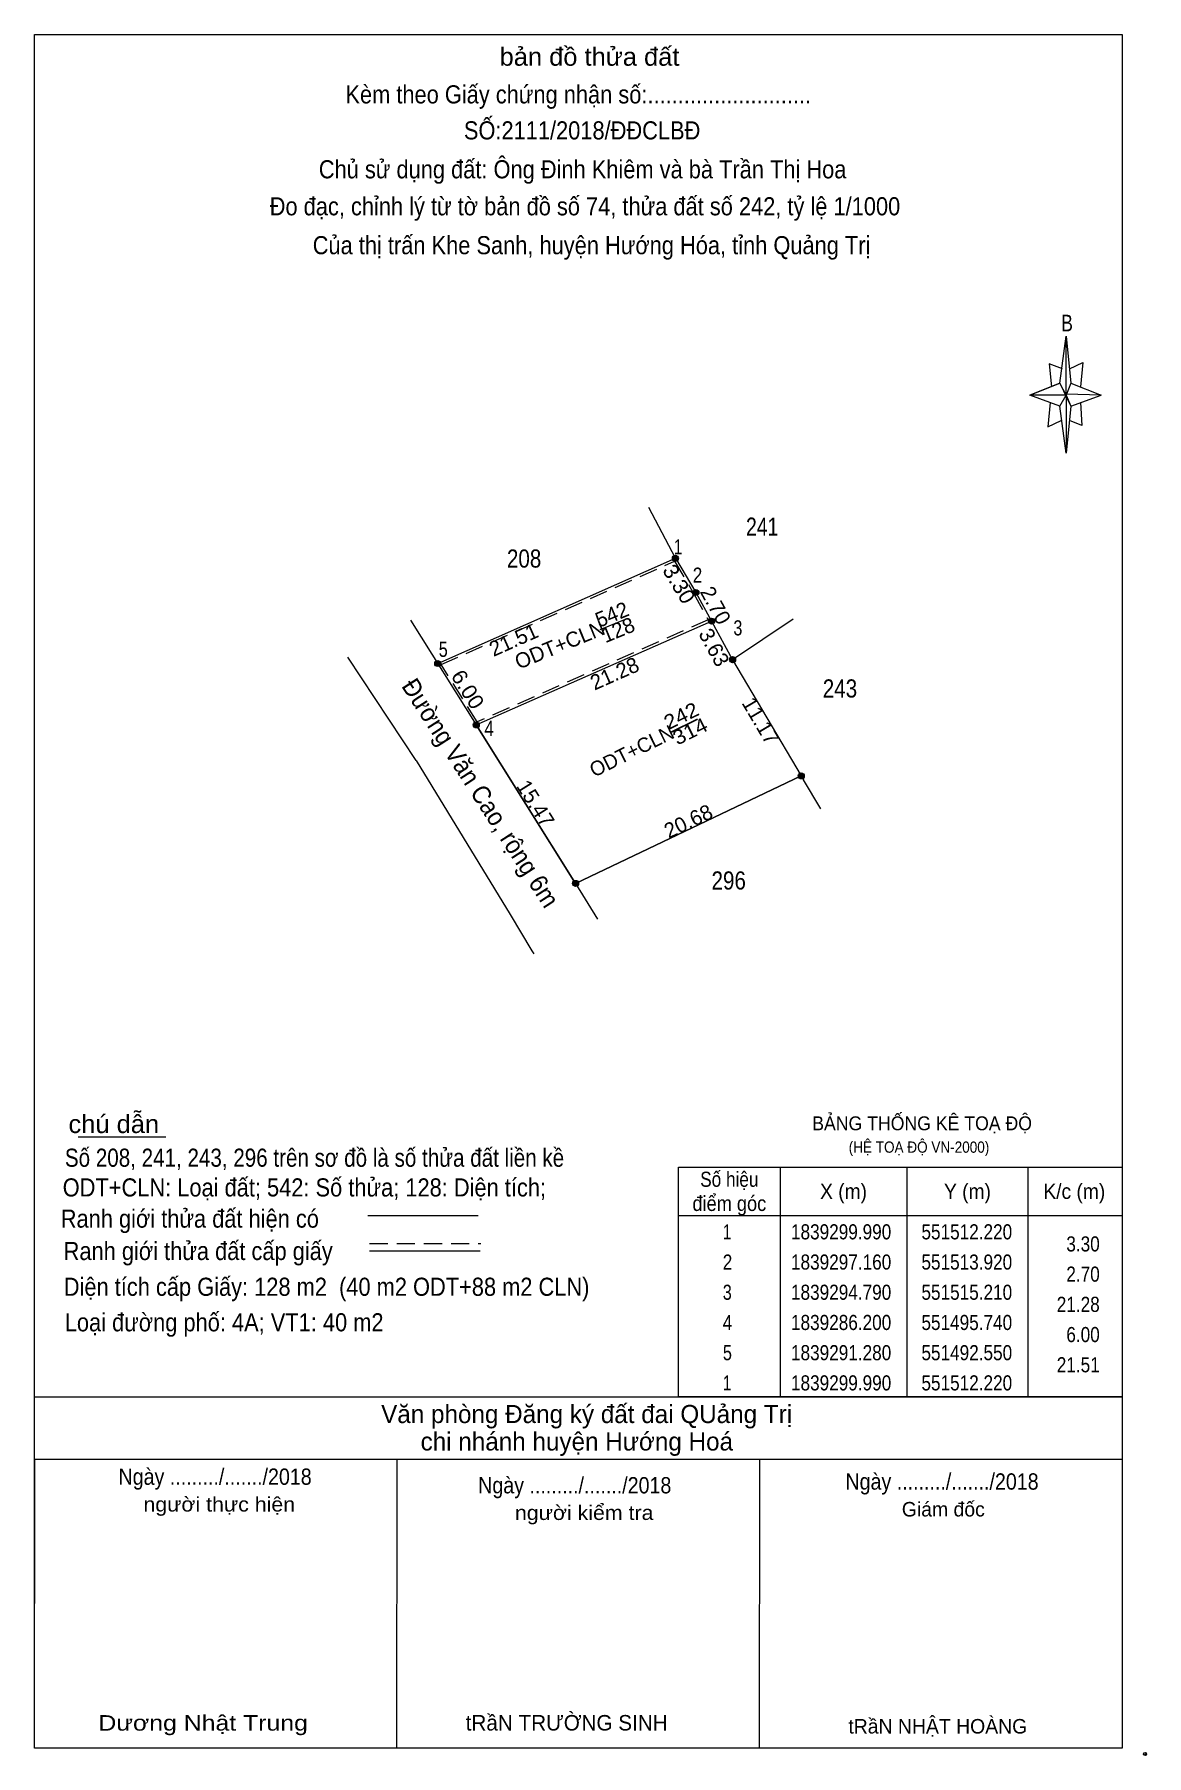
# Model space of a CAD drawing. Header units: metres. Extents: x 551459 to 551551, y 1839201 to 1839343.
import ezdxf
from ezdxf.enums import TextEntityAlignment as Align

# ---------------------------------------------------------------- set-up
doc = ezdxf.new("R2010")
doc.units = ezdxf.units.M
doc.header["$LTSCALE"] = 0.5
doc.header["$PDMODE"] = 32
doc.header["$PDSIZE"] = 0.25
doc.linetypes.add('MEDIUM_DASHED', pattern=[4.5, 3, -1.5])
for name, color, linetype, lineweight in [('1', 7, 'Continuous', 13), ('10', 7, 'Continuous', 13), ('17', 7, 'Continuous', 13), ('2', 7, 'Continuous', 13), ('5', 7, 'Continuous', 13), ('6', 7, 'Continuous', 13), ('63', 7, 'Continuous', 13)]:
    doc.layers.add(name, color=color, linetype=linetype, lineweight=lineweight)

msp = doc.modelspace()

# ---------------------------------------------------------------- hatches: boundary and pattern name
at = {"layer": '63'}
for points in [[(551512.47, 1839299.99, 1), (551511.97, 1839299.99, 1)], [(551514.17, 1839297.16, 1), (551513.67, 1839297.16, 1)], [(551515.46, 1839294.79, 1), (551514.96, 1839294.79, 1)], [(551492.8, 1839291.28, 1), (551492.3, 1839291.28, 1)], [(551517.2, 1839291.6, 1), (551516.7, 1839291.6, 1)], [(551495.99, 1839286.2, 1), (551495.49, 1839286.2, 1)], [(551522.88, 1839281.98, 1), (551522.38, 1839281.98, 1)], [(551504.21, 1839273.09, 1), (551503.71, 1839273.09, 1)]]:
    msp.add_hatch(color=256, dxfattribs=at).paths.add_polyline_path(points)

# ---------------------------------------------------------------- linework, layer by layer
at = {"layer": '1', "linetype": 'MEDIUM_DASHED'}
msp.add_lwpolyline([(551512.14, 1839299.74), (551513.75, 1839297.06), (551514.93, 1839294.89), (551495.82, 1839286.45), (551492.84, 1839291.19)], close=True, dxfattribs=at)
at = {"layer": '1'}
msp.add_lwpolyline([(551515.21, 1839294.79), (551516.95, 1839291.6), (551522.63, 1839281.98), (551503.96, 1839273.09), (551495.74, 1839286.2)], close=True, dxfattribs=at)
at = {"layer": '10'}
for p, q in [((551490.3, 1839294.87), (551495.74, 1839286.2)), ((551490.78, 1839283.27), (551485.1, 1839291.82)), ((551503.96, 1839273.09), (551505.76, 1839270.12))]:
    msp.add_line(p, q, dxfattribs=at)
msp.add_lwpolyline([(551490.78, 1839283.27), (551498.54, 1839270.51), (551500.35, 1839267.5)], dxfattribs=at)
at = {"layer": '17'}
for p, q in [((551462.81, 1839252.11), (551470.05, 1839252.11)), ((551459.18, 1839201.54), (551459.2, 1839225.45)), ((551489.18, 1839201.51), (551489.2, 1839225.43)), ((551519.18, 1839201.49), (551519.2, 1839225.4))]:
    msp.add_line(p, q, dxfattribs=at)
at = {"layer": '2'}
for p, q in [((551512.22, 1839299.99), (551510.01, 1839304.19)), ((551492.55, 1839291.28), (551512.22, 1839299.99)), ((551506, 1839294.09), (551508.24, 1839295)), ((551495.74, 1839286.2), (551515.21, 1839294.79)), ((551521.95, 1839294.94), (551516.95, 1839291.6)), ((551516.95, 1839291.6), (551522.63, 1839281.98)), ((551495.74, 1839286.2), (551503.96, 1839273.09)), ((551503.96, 1839273.09), (551522.63, 1839281.98)), ((551522.63, 1839281.98), (551522.82, 1839281.66)), ((551524.24, 1839279.25), (551522.82, 1839281.66)), ((551500.35, 1839267.5), (551500.49, 1839267.27))]:
    msp.add_line(p, q, dxfattribs=at)
at = {"layer": '2', "lineweight": 25}
msp.add_line((551511.8, 1839285.57), (551514.05, 1839286.68), dxfattribs=at)
at = {"layer": '2'}
msp.add_lwpolyline([(551512.22, 1839299.99), (551513.92, 1839297.16), (551515.21, 1839294.79), (551516.95, 1839291.6)], dxfattribs=at)
at = {"layer": '5'}
for p, q in [((551544.04, 1839314.48), (551544.54, 1839318.38)), ((551544.94, 1839314.48), (551547.44, 1839313.48)), ((551544.04, 1839312.58), (551541.54, 1839313.48)), ((551544.94, 1839312.58), (551544.54, 1839308.68)), ((551545.74, 1839312.88), (551545.84, 1839310.98)), ((551545.84, 1839310.98), (551544.84, 1839311.38))]:
    msp.add_line(p, q, dxfattribs=at)
for points in [[(551459.18, 1839343.34), (551549.18, 1839343.34), (551549.18, 1839201.54), (551459.18, 1839201.54)], [(551544.54, 1839318.38), (551544.94, 1839314.48), (551544.54, 1839313.48)], [(551544.54, 1839313.48), (551541.54, 1839313.48), (551544.04, 1839314.48), (551544.94, 1839312.58), (551547.44, 1839313.48), (551544.54, 1839313.58)], [(551544.54, 1839313.48), (551544.54, 1839308.68), (551544.04, 1839312.58)]]:
    msp.add_lwpolyline(points, close=True, dxfattribs=at)
for points in [[(551544.24, 1839315.68), (551543.14, 1839316.08), (551543.34, 1839314.18)], [(551544.84, 1839315.68), (551545.94, 1839316.18), (551545.74, 1839314.18)], [(551544.54, 1839313.48), (551544.04, 1839314.48), (551541.54, 1839313.48)], [(551543.24, 1839312.88), (551543.04, 1839310.88), (551544.14, 1839311.38)], [(551544.54, 1839313.48), (551544.94, 1839312.58), (551547.44, 1839313.48)]]:
    msp.add_lwpolyline(points, dxfattribs=at)
at = {"layer": '6'}
for p, q in [((551486.77, 1839245.61), (551495.91, 1839245.61)), ((551486.91, 1839242.68), (551496.05, 1839242.68)), ((551459.18, 1839230.6), (551549.18, 1839230.6)), ((551459.18, 1839230.6), (551549.18, 1839230.6)), ((551459.18, 1839225.44), (551549.18, 1839225.44))]:
    msp.add_line(p, q, dxfattribs=at)
at = {"layer": '6', "linetype": 'MEDIUM_DASHED'}
msp.add_line((551486.91, 1839243.3), (551496.11, 1839243.3), dxfattribs=at)
at = {"layer": '6'}
msp.add_point((551551.08, 1839201.04), dxfattribs=at)
at = {"layer": '63'}
for p, q in [((551520.88, 1839249.6), (551520.88, 1839230.6)), ((551531.38, 1839249.6), (551531.38, 1839230.6)), ((551541.38, 1839249.6), (551541.38, 1839230.6)), ((551512.48, 1839245.6), (551549.18, 1839245.6))]:
    msp.add_line(p, q, dxfattribs=at)
msp.add_lwpolyline([(551512.48, 1839249.6), (551549.18, 1839249.6), (551549.18, 1839230.6), (551512.48, 1839230.6)], close=True, dxfattribs=at)
for centre in [(551512.22, 1839299.99), (551513.92, 1839297.16), (551515.21, 1839294.79), (551492.55, 1839291.28), (551516.95, 1839291.6), (551495.74, 1839286.2), (551522.63, 1839281.98), (551503.96, 1839273.09)]:
    msp.add_circle(centre, 0.25, dxfattribs=at)

# ---------------------------------------------------------------- texts
at = {"layer": '1'}
for s, height, width, p in [('BẢNG THỐNG KÊ TOẠ ĐỘ ', 1.15, 0.95, (551523.54, 1839252.66)), ('(HỆ TOẠ ĐỘ VN-2000)', 0.93, 0.9, (551526.56, 1839250.8))]:
    msp.add_text(s, height=height, dxfattribs=dict(at, width=width)).set_placement(p)
at = {"layer": '1', "width": 1.2}
msp.add_text('Dương Nhật Trung', height=1.28, dxfattribs=at).set_placement((551481.81, 1839202.98), align=Align.RIGHT)
at = {"layer": '1'}
msp.add_text('tRầN TRƯỜNG SINH', height=1.28, dxfattribs=at).set_placement((551511.58, 1839202.99), align=Align.RIGHT)
at = {"layer": '2'}
for s, width, p in [('241', 0.8, (551519.4, 1839301.86)), ('208', 0.85, (551499.7, 1839299.22)), ('243', 0.85, (551525.835, 1839288.47)), ('296', 0.85, (551516.63, 1839272.58))]:
    msp.add_text(s, height=1.5, dxfattribs=dict(at, width=width)).set_placement(p, align=Align.CENTER)
for s, width, p in [(' 1', 0.75, (551512.79, 1839300.32)), (' 2', 0.85, (551514.44, 1839297.97)), (' 3', 0.8, (551517.76, 1839293.61)), (' 5', 0.8, (551493.38, 1839291.83)), (' 4', 0.85, (551497.2, 1839285.29))]:
    msp.add_text(s, height=1.25, dxfattribs=dict(at, width=width)).set_placement(p, align=Align.RIGHT)
for s, height, rotation, width, p in [('3.30', 1.25, 300.994, 1.05, (551511.978, 1839297.5418)), ('Đường Văn Cao, rộng 6m', 1.5, 302.799, 0.95, (551495.4678, 1839280.1663)), ('6.00', 1.25, 302.127, 1.05, (551494.5061, 1839288.8074)), ('242', 1.2, 26.275, 1.1, (551512.9644, 1839286.4188)), ('314', 1.2, 26.275, 1.1, (551513.6994, 1839285.1412))]:
    msp.add_text(s, height=height, rotation=rotation, dxfattribs=dict(at, width=width)).set_placement(p, align=Align.CENTER)
for s, rotation, p in [('2.70', 298.56, (551514.9934, 1839295.7988)), ('542', 22.282, (551507.203, 1839294.7603)), ('128', 22.282, (551507.708, 1839293.4842)), ('21.51', 23.884, (551499.0819, 1839292.6701)), ('ODT+CLN', 22.282, (551502.883, 1839292.261)), ('21.28', 23.807, (551507.4377, 1839289.8828))]:
    msp.add_text(s, height=1.25, rotation=rotation, dxfattribs=at).set_placement(p, align=Align.CENTER)
msp.add_text('ODT+CLN ', height=1.2, rotation=26.275, dxfattribs=at).set_placement((551512.6488, 1839285.3725), align=Align.RIGHT)
at = {"layer": '5'}
for s, height, width, p in [('bản đồ thửa đất', 1.5, 1.05, (551505.11, 1839340.75)), ('Kèm theo Giấy chứng nhận số:...........................', 1.5, 0.9, (551504.18, 1839337.63)), ('SỐ:2111/2018/ĐĐCLBĐ', 1.5, 0.9, (551504.5, 1839334.65)), ('Chủ sử dụng đất: Ông Đinh Khiêm và bà Trần Thị Hoa', 1.5, 0.9, (551504.54, 1839331.43)), ('Đo đạc, chỉnh lý từ tờ bản đồ số 74, thửa đất số 242, tỷ lệ 1/1000 ', 1.5, 0.9, (551504.985, 1839328.37)), ('Của thị trấn Khe Sanh, huyện Hướng Hóa, tỉnh Quảng Trị', 1.5, 0.9, (551505.28, 1839325.15)), ('B', 1.378, 0.8, (551544.62, 1839318.77))]:
    msp.add_text(s, height=height, dxfattribs=dict(at, width=width)).set_placement(p, align=Align.CENTER)
at = {"layer": '6'}
for s, width, p in [('chú dẫn', 1.05, (551462, 1839252.43)), ('Số 208, 241, 243, 296 trên sơ đồ là số thửa đất liền kề', 0.85, (551461.7, 1839249.64)), ('ODT+CLN: Loại đất; 542: Số thửa; 128: Diện tích;', 0.9, (551461.52, 1839247.18)), ('Ranh giới thửa đất hiện có ', 0.9, (551461.36, 1839244.6)), ('Ranh giới thửa đất cấp giấy', 0.9, (551461.6, 1839241.92)), ('Diện tích cấp Giấy: 128 m2  (40 m2 ODT+88 m2 CLN)', 0.9, (551461.61, 1839238.96)), ('Loại đường phố: 4A; VT1: 40 m2', 0.9, (551461.69, 1839236.02))]:
    msp.add_text(s, height=1.5, dxfattribs=dict(at, width=width)).set_placement(p)
for s, height, p in [(' Văn phòng Đăng ký đất đai QUảng Trị', 1.5, (551504.595, 1839228.43)), ('chi nhánh huyện Hướng Hoá', 1.5, (551504.06, 1839226.16)), ('Giám đốc', 1.2, (551534.385, 1839220.7)), ('tRầN NHẬT HOÀNG', 1.2, (551533.93, 1839202.74))]:
    msp.add_text(s, height=height, dxfattribs=at).set_placement(p, align=Align.CENTER)
for s, height, width, p in [('Ngày ........./......./2018', 1.35, 0.9, (551474.13, 1839223.32)), ('Ngày ........./......./2018', 1.35, 0.9, (551503.89, 1839222.61)), ('Ngày ........./......./2018', 1.35, 0.9, (551534.28, 1839222.92)), ('người thực hiện', 1.2, 1.1, (551474.475, 1839221.11)), ('người kiểm tra', 1.2, 1.1, (551504.67, 1839220.41))]:
    msp.add_text(s, height=height, dxfattribs=dict(at, width=width)).set_placement(p, align=Align.CENTER)
at = {"layer": '63'}
for s, rotation, p in [('3.63', 298.61, (551514.8686, 1839292.3193)), ('11.17', 300.559, (551518.7266, 1839286.2228)), ('15.47', 302.088, (551500.1187, 1839279.372)), ('20.68', 25.462, (551513.5563, 1839277.6682))]:
    msp.add_text(s, height=1.25, rotation=rotation, dxfattribs=at).set_placement(p, align=Align.CENTER)
for s, width, p in [('Số hiệu', 0.85, (551516.68, 1839247.98)), ('X (m)', 0.95, (551526.13, 1839246.98)), ('Y (m)', 0.95, (551536.385, 1839246.98)), ('K/c (m)', 0.95, (551545.225, 1839246.98)), ('điểm góc', 0.9, (551516.68, 1839245.98)), (' 1', 0.75, (551516.33, 1839243.63)), ('1839299.990', 0.85, (551525.93, 1839243.63)), ('551512.220', 0.85, (551536.33, 1839243.63)), (' 2', 0.85, (551516.335, 1839241.13)), ('1839297.160', 0.85, (551525.93, 1839241.13)), ('551513.920', 0.85, (551536.33, 1839241.13)), (' 3', 0.8, (551516.325, 1839238.63)), ('1839294.790', 0.85, (551525.93, 1839238.63)), ('551515.210', 0.85, (551536.33, 1839238.63)), (' 4', 0.85, (551516.33, 1839236.13)), ('1839286.200', 0.85, (551525.93, 1839236.13)), ('551495.740', 0.85, (551536.33, 1839236.13)), (' 5', 0.8, (551516.335, 1839233.63)), ('1839291.280', 0.85, (551525.93, 1839233.63)), ('551492.550', 0.85, (551536.33, 1839233.63)), (' 1', 0.75, (551516.33, 1839231.13)), ('1839299.990', 0.85, (551525.93, 1839231.13)), ('551512.220', 0.85, (551536.33, 1839231.13))]:
    msp.add_text(s, height=1.25, dxfattribs=dict(at, width=width)).set_placement(p, align=Align.CENTER)
at = {"layer": '63', "width": 0.85}
for s, p in [('3.30', (551547.33, 1839242.63)), ('2.70', (551547.33, 1839240.13)), ('21.28', (551547.33, 1839237.63)), ('6.00', (551547.33, 1839235.13)), ('21.51', (551547.33, 1839232.63))]:
    msp.add_text(s, height=1.25, dxfattribs=at).set_placement(p, align=Align.RIGHT)

doc.saveas('drawing.dxf')
